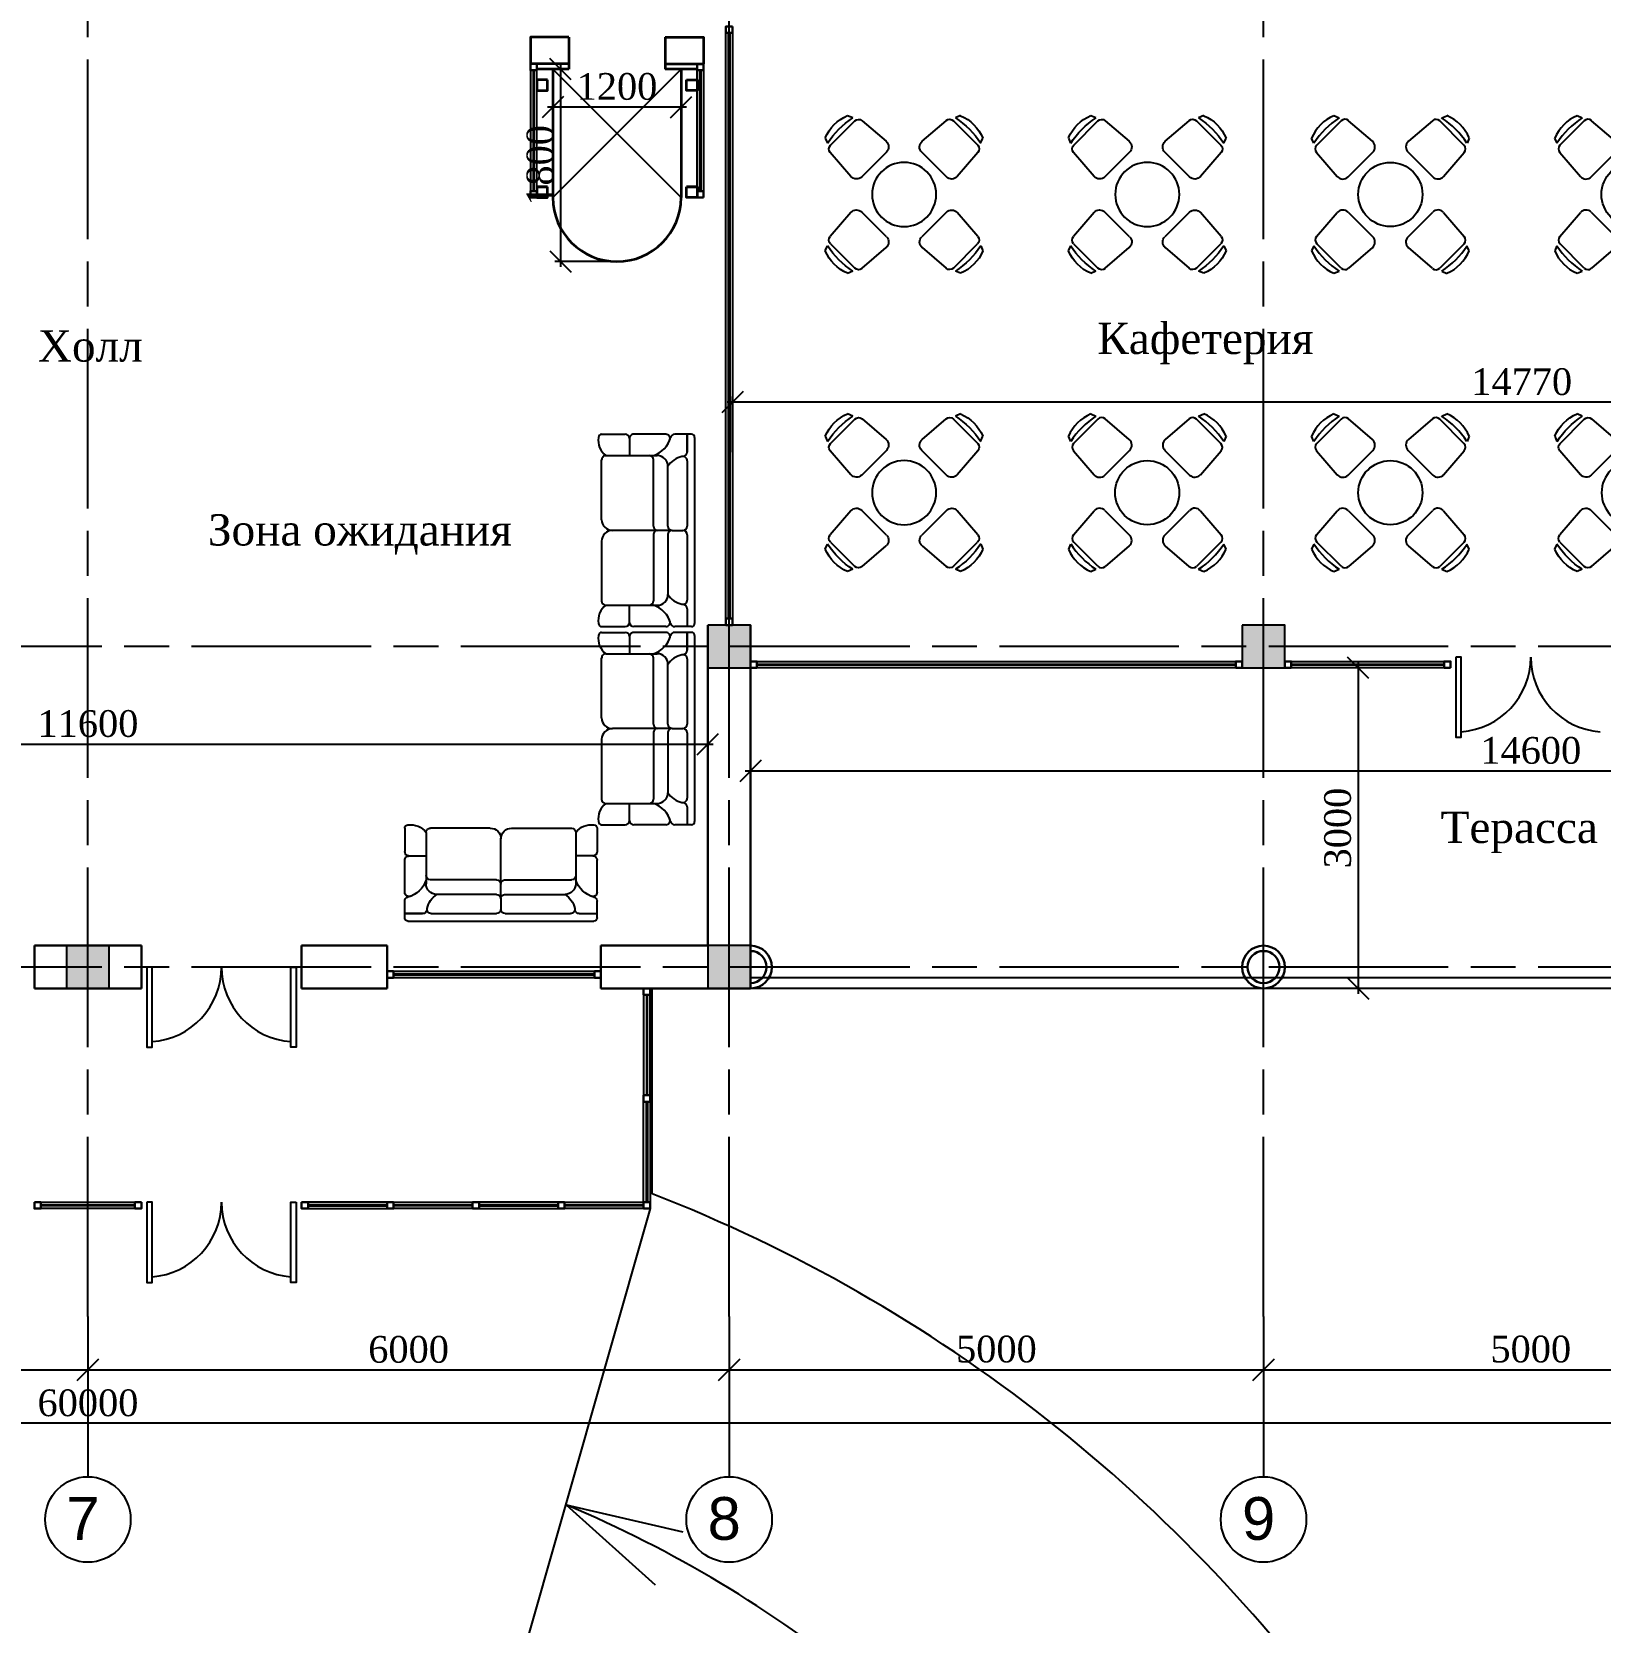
# Model space of a CAD drawing. Header units: inches. Extents: x 2870606 to 3671143, y -733551 to -473558.
# Drawn here: x 3182682 to 3197357, y -527553 to -512673 of the extents above; entities that cross this region are included whole.
import ezdxf

# ---------------------------------------------------------------- set-up
doc = ezdxf.new("R2010")
doc.units = ezdxf.units.IN
doc.header["$MEASUREMENT"] = 0
doc.linetypes.add('ACAD_ISO08W100', pattern=[36, 24, -3, 6, -3])
doc.layers.add('A_Windows', color=160, linetype='Continuous')
doc.layers.add('ШРИФТ', color=7, linetype='Continuous')
doc.styles.add('GENERATED_STYLE_1', font='times.ttf')
doc.styles.add('J~stule', font='dutch.ttf')
doc.styles.add('стиль3', font='arial.ttf', dxfattribs={"height": 250})
doc.linetypes.add('FENCELINE1', pattern='A,0.25,-0.1,[133,ltypeshp.shx,S=0.1,R=0,X=-0.1,Y=0],-0.1,1', length=1.45)
doc.dimstyles.new('J~style', dxfattribs={"dimscale": 100, "dimtxt": 2.5, "dimasz": 2, "dimexe": 0.55, "dimexo": 0.725, "dimtad": 1, "dimdec": 0, "dimdsep": 46, "dimtxsty": 'J~stule', "dimblk": 'OBLIQUE', "dimcen": 2, "dimdle": 0.5, "dimadec": 0, "dimazin": 0, "dimtfac": 1, "dimtdec": 0, "dimtmove": 0, "dimatfit": 3, "dimfxl": 1, "dimarcsym": 0})

# ---------------------------------------------------------------- blocks, each defined once
blk = doc.blocks.new('Divan_TOP_14')
for p, q in [((15, 450), (93.1, 450)), ((35, 366.4), (35, 450)), ((135, 450), (285, 450)), ((435, 450), (325, 450)), ((0, -435), (0, 435)), ((305, 430), (305, 350)), ((35, 20), (35, 325.7)), ((125, 20), (125, 300)), ((415, 350), (175, 350)), ((193.1, 20), (193.1, 330)), ((435, 50), (435, 330)), ((105, 0), (55, 0)), ((105, 0), (385, 0)), ((125, 0), (125, 0)), ((125, 0), (125, 0)), ((125, 0), (125, 0)), ((125, 0), (125, 0)), ((143.1, 0), (385, 0)), ((193.1, 0), (193.1, 0)), ((193.1, 0), (193.1, 0)), ((193.1, 0), (193.1, 0)), ((193.1, 0), (193.1, 0)), ((35, -325.7), (35, -20)), ((125, -20), (125, -300)), ((193.1, -20), (193.1, -330)), ((435, -50), (435, -330)), ((35, -450), (35, -366.4)), ((35, -366.4), (35, -450)), ((415, -350), (175, -350)), ((305, -430), (305, -350)), ((15, -450), (93.1, -450)), ((135, -450), (285, -450)), ((435, -450), (325, -450))]:
    blk.add_line(p, q)
for centre, radius, start, end in [((15, 435), 15, 90, 180), ((93.1, 430), 20, 14.54834, 90), ((135, 430), 20, 90, 200.52283), ((285, 430), 20, 0, 90), ((325, 430), 20, 90, 180), ((435, 435), 15, 0, 90), ((229.7, 465.4), 121.1, 194.54834, 252.41773), ((361.9, 421.6), 89.1, 306.58029, 8.65944), ((55, 366.4), 20, 180, 261.28304), ((55, 325.7), 20, 77.22603, 180), ((35.7, 240.7), 107.2, 33.58471, 77.22603), ((175, 300), 50, 90, 180), ((213.1, 330), 20, 90, 180), ((415, 330), 20, 0, 90), ((55, 20), 20, 180, 270), ((55, -20), 20, 90, 180), ((105, 20), 20, 270, 0), ((105, -20), 20, 0, 90), ((173.1, 20), 20, 270, 0), ((173.1, -20), 20, 0, 90), ((385, 50), 50, 270, 0), ((385, 50), 50, 270, 0), ((385, -50), 50, 0, 90), ((385, -50), 50, 0, 90), ((55, -325.7), 20, 180, 282.77397), ((55, -366.4), 20, 98.71696, 180), ((35.7, -240.7), 107.2, 282.77397, 326.41529), ((229.7, -465.4), 121.1, 107.58227, 165.45166), ((175, -300), 50, 180, 270), ((213.1, -330), 20, 180, 270), ((415, -330), 20, 270, 0), ((361.9, -421.6), 89.1, 351.34056, 53.41971), ((15, -435), 15, 180, 270), ((15, -435), 15, 180, 270), ((93.1, -430), 20, 270, 345.45166), ((135, -430), 20, 159.47717, 270), ((285, -430), 20, 270, 0), ((325, -430), 20, 180, 270), ((435, -435), 15, 270, 360)]:
    blk.add_arc(centre, radius, start, end)
blk = doc.blocks.new('ydhyc')
for p, q in [((698335, 39783, 59), (698316, 39733, 59)), ((698650, 39733, 59), (698631, 39783, 59)), ((698250, 39358, 59), (698273, 39654, 59)), ((698322, 39701, 59), (698644, 39701, 59)), ((698693, 39654, 59), (698716, 39358, 59)), ((698646, 39284, 59), (698320, 39284, 59)), ((697588, 39035, 59), (697637, 39055, 59)), ((697670, 39048, 59), (697670, 38727, 59)), ((698012, 39120, 59), (697717, 39098, 59)), ((698086, 38725, 59), (698086, 39050, 59)), ((698880, 38725, 59), (698880, 39050, 59)), ((698954, 39120, 59), (699249, 39098, 59)), ((699296, 39048, 59), (699296, 38727, 59)), ((699378, 39035, 59), (699329, 39055, 59)), ((697637, 38720, 59), (697588, 38740, 59)), ((699329, 38720, 59), (699378, 38740, 59)), ((697717, 38677, 59), (698012, 38655, 59)), ((699249, 38677, 59), (698954, 38655, 59)), ((698250, 38417, 59), (698273, 38121, 59)), ((698646, 38491, 59), (698320, 38491, 59)), ((698693, 38121, 59), (698716, 38417, 59)), ((698335, 37992, 59), (698316, 38042, 59)), ((698322, 38074, 59), (698644, 38074, 59)), ((698650, 38042, 59), (698631, 37992, 59))]:
    blk.add_line(p, q)
blk.add_circle((698483, 38887, 59), 300)
for centre, radius, start, end in [((698483, 38939, 59), 812, 78.1042, 101.8958), ((698483, 39417, 59), 394, 67.9827, 112.0173), ((698322, 39651, 59), 50, 90, 176.3861), ((698644, 39651, 59), 50, 3.6139, 90), ((698320, 39354, 59), 70, 176.3861, 270), ((698646, 39354, 59), 70, 270, 3.6139), ((697953, 38887, 59), 394, 157.9827, 202.0173), ((698432, 38887, 59), 812, 168.1042, 191.8958), ((697720, 39048, 59), 50, 93.6139, 180), ((698016, 39050, 59), 70, 0, 93.6139), ((698950, 39050, 59), 70, 86.3861, 180), ((699246, 39048, 59), 50, 0, 86.3861), ((698534, 38887, 59), 812, 348.1042, 11.8958), ((699013, 38887, 59), 394, 337.9827, 22.0173), ((697720, 38727, 59), 50, 180, 266.3861), ((698016, 38725, 59), 70, 266.3861, 0), ((698950, 38725, 59), 70, 180, 273.6139), ((699246, 38727, 59), 50, 273.6139, 0), ((698320, 38421, 59), 70, 90, 183.6139), ((698646, 38421, 59), 70, 356.3861, 90), ((698322, 38124, 59), 50, 183.6139, 270), ((698644, 38124, 59), 50, 270, 356.3861), ((698483, 38836, 59), 812, 258.1042, 281.8958), ((698483, 38358, 59), 394, 247.9827, 292.0173)]:
    blk.add_arc(centre, radius, start, end)
blk = doc.blocks.new('_Oblique')
at = {"color": 0, "linetype": 'ByBlock', "lineweight": -2}
blk.add_line((-0.5, -0.5), (0.5, 0.5), dxfattribs=at)
blk = doc.blocks.new('*D327')
at = {"color": 0, "lineweight": -2, "transparency": 16777216}
for p, q in [((3189407, -519054), (3189407, -519644)), ((3204007, -519117), (3204007, -519644)), ((3189357, -519589), (3204057, -519589))]:
    blk.add_line(p, q, dxfattribs=at)
at = {"layer": 'Defpoints', "color": 0, "lineweight": 35, "transparency": 16777216}
for p in [(3189407, -518982), (3204007, -519045), (3204007, -519589)]:
    blk.add_point(p, dxfattribs=at)
at = {"color": 0, "lineweight": -2, "transparency": 16777216, "xscale": 200, "yscale": 200, "zscale": 200, "rotation": 180}
blk.add_blockref('_Oblique', (3189407, -519589), dxfattribs=at)
at = {"color": 0, "lineweight": -2, "transparency": 16777216, "xscale": 200, "yscale": 200, "zscale": 200}
blk.add_blockref('_Oblique', (3204007, -519589), dxfattribs=at)
at = {"color": 0, "transparency": 16777216, "insert": (3196707, -519398), "char_height": 250, "attachment_point": 5, "style": 'J~stule'}
blk.add_mtext('14600', dxfattribs=at)
blk = doc.blocks.new('*D328')
at = {"color": 0, "lineweight": -2, "transparency": 16777216}
for p, q in [((3195650, -518623), (3195036, -518623)), ((3195091, -518573), (3195091, -521673)), ((3195650, -521623), (3195036, -521623))]:
    blk.add_line(p, q, dxfattribs=at)
at = {"layer": 'Defpoints', "color": 0, "lineweight": 35, "transparency": 16777216}
for p in [(3195722, -518623), (3195091, -521623), (3195722, -521623)]:
    blk.add_point(p, dxfattribs=at)
at = {"color": 0, "lineweight": -2, "transparency": 16777216, "xscale": 200, "yscale": 200, "zscale": 200}
for p, rotation in [((3195091, -518623), 90), ((3195091, -521623), 270)]:
    blk.add_blockref('_Oblique', p, dxfattribs=dict(at, rotation=rotation))
at = {"color": 0, "transparency": 16777216, "insert": (3194901, -520123), "char_height": 250, "attachment_point": 5, "rotation": 90, "style": 'J~stule'}
blk.add_mtext('3000', dxfattribs=at)
blk = doc.blocks.new('*D337')
at = {"color": 0, "lineweight": -2, "transparency": 16777216}
for p, q in [((3177407, -520520), (3177407, -519283)), ((3189007, -520520), (3189007, -519283)), ((3177357, -519338), (3189057, -519338))]:
    blk.add_line(p, q, dxfattribs=at)
at = {"layer": 'Defpoints', "color": 0, "lineweight": 35, "transparency": 16777216}
for p in [(3189007, -519338), (3177407, -520593), (3189007, -520593)]:
    blk.add_point(p, dxfattribs=at)
at = {"color": 0, "lineweight": -2, "transparency": 16777216, "xscale": 200, "yscale": 200, "zscale": 200, "rotation": 180}
blk.add_blockref('_Oblique', (3177407, -519338), dxfattribs=at)
at = {"color": 0, "lineweight": -2, "transparency": 16777216, "xscale": 200, "yscale": 200, "zscale": 200}
blk.add_blockref('_Oblique', (3189007, -519338), dxfattribs=at)
at = {"color": 0, "transparency": 16777216, "insert": (3183207, -519147), "char_height": 250, "attachment_point": 5, "style": 'J~stule'}
blk.add_mtext('11600', dxfattribs=at)
blk = doc.blocks.new('*D339')
at = {"color": 0, "lineweight": -2, "transparency": 16777216}
for p, q in [((3204057, -516139), (3189187, -516139)), ((3189237, -516606), (3189237, -516084)), ((3204007, -516292), (3204007, -516084))]:
    blk.add_line(p, q, dxfattribs=at)
at = {"layer": 'Defpoints', "color": 0, "lineweight": 35, "transparency": 16777216}
for p in [(3189237, -516139), (3204007, -516365), (3189237, -516679)]:
    blk.add_point(p, dxfattribs=at)
at = {"color": 0, "lineweight": -2, "transparency": 16777216, "xscale": 200, "yscale": 200, "zscale": 200, "rotation": 180}
blk.add_blockref('_Oblique', (3189237, -516139), dxfattribs=at)
at = {"color": 0, "lineweight": -2, "transparency": 16777216, "xscale": 200, "yscale": 200, "zscale": 200}
blk.add_blockref('_Oblique', (3204007, -516139), dxfattribs=at)
at = {"color": 0, "transparency": 16777216, "insert": (3196622, -515948), "char_height": 250, "attachment_point": 5, "style": 'J~stule'}
blk.add_mtext('14770', dxfattribs=at)
blk = doc.blocks.new('*U54')
at = {"color": 7, "lineweight": 30}
for points in [[(0, 60), (60, 60), (60, 0), (0, 0)], [(1250, 60), (1190, 60), (1190, 0), (1250, 0)]]:
    blk.add_lwpolyline(points, close=True, dxfattribs=at)
at = {"color": 4, "lineweight": 25}
for points in [[(60, 60), (1190, 60), (1190, 0), (60, 0)], [(60, 35), (1190, 35), (1190, 25), (60, 25)]]:
    blk.add_lwpolyline(points, close=True, dxfattribs=at)
blk = doc.blocks.new('*U53')
at = {"color": 7, "lineweight": 30}
for points in [[(0, 60), (60, 60), (60, 0), (0, 0)], [(1250, 60), (1190, 60), (1190, 0), (1250, 0)]]:
    blk.add_lwpolyline(points, close=True, dxfattribs=at)
at = {"color": 4, "lineweight": 25}
for points in [[(60, 60), (1190, 60), (1190, 0), (60, 0)], [(60, 35), (1190, 35), (1190, 25), (60, 25)]]:
    blk.add_lwpolyline(points, close=True, dxfattribs=at)
blk = doc.blocks.new('*D356')
at = {"color": 0, "lineweight": -2, "transparency": 16777216}
for p, q in [((3188807, -513377), (3187507, -513377)), ((3187557, -513422), (3187557, -513432)), ((3188757, -513422), (3188757, -513432))]:
    blk.add_line(p, q, dxfattribs=at)
at = {"layer": 'Defpoints', "color": 0, "lineweight": 35, "transparency": 16777216}
for p in [(3187557, -513349), (3187557, -513377), (3188757, -513349)]:
    blk.add_point(p, dxfattribs=at)
at = {"color": 0, "lineweight": -2, "transparency": 16777216, "xscale": 200, "yscale": 200, "zscale": 200, "rotation": 180}
blk.add_blockref('_Oblique', (3187557, -513377), dxfattribs=at)
at = {"color": 0, "lineweight": -2, "transparency": 16777216, "xscale": 200, "yscale": 200, "zscale": 200}
blk.add_blockref('_Oblique', (3188757, -513377), dxfattribs=at)
at = {"color": 0, "transparency": 16777216, "insert": (3188157, -513186), "char_height": 250, "attachment_point": 5, "style": 'J~stule'}
blk.add_mtext('1200', dxfattribs=at)
blk = doc.blocks.new('*D357')
at = {"color": 0, "lineweight": -2, "transparency": 16777216}
for p, q in [((3187479, -513023), (3187684, -513023)), ((3187629, -512973), (3187629, -514873)), ((3188084, -514823), (3187574, -514823))]:
    blk.add_line(p, q, dxfattribs=at)
at = {"layer": 'Defpoints', "color": 0, "lineweight": 35, "transparency": 16777216}
for p in [(3187407, -513023), (3187629, -514823), (3188157, -514823)]:
    blk.add_point(p, dxfattribs=at)
at = {"color": 0, "lineweight": -2, "transparency": 16777216, "xscale": 200, "yscale": 200, "zscale": 200}
for p, rotation in [((3187629, -513023), 90), ((3187629, -514823), 270)]:
    blk.add_blockref('_Oblique', p, dxfattribs=dict(at, rotation=rotation))
at = {"color": 0, "transparency": 16777216, "insert": (3187438, -513923), "char_height": 250, "attachment_point": 5, "rotation": 90, "style": 'J~stule'}
blk.add_mtext('1800', dxfattribs=at)
blk = doc.blocks.new('*U55')
at = {"color": 7, "lineweight": 30}
for points in [[(0, 60), (60, 60), (60, 0), (0, 0)], [(5600, 60), (5540, 60), (5540, 0), (5600, 0)]]:
    blk.add_lwpolyline(points, close=True, dxfattribs=at)
at = {"color": 4, "lineweight": 25}
for points in [[(60, 60), (5540, 60), (5540, 0), (60, 0)], [(60, 35), (5540, 35), (5540, 25), (60, 25)]]:
    blk.add_lwpolyline(points, close=True, dxfattribs=at)
blk = doc.blocks.new('*U70')
at = {"color": 7, "lineweight": 30}
for points in [[(0, 60), (60, 60), (60, 0), (0, 0)], [(2000, 60), (1940, 60), (1940, 0), (2000, 0)]]:
    blk.add_lwpolyline(points, close=True, dxfattribs=at)
at = {"color": 4, "lineweight": 25}
for points in [[(60, 60), (1940, 60), (1940, 0), (60, 0)], [(60, 35), (1940, 35), (1940, 25), (60, 25)]]:
    blk.add_lwpolyline(points, close=True, dxfattribs=at)
blk = doc.blocks.new('*U73')
at = {"color": 7, "lineweight": 30}
for points in [[(0, 60), (60, 60), (60, 0), (0, 0)], [(1550, 60), (1490, 60), (1490, 0), (1550, 0)]]:
    blk.add_lwpolyline(points, close=True, dxfattribs=at)
at = {"color": 4, "lineweight": 25}
for points in [[(60, 60), (1490, 60), (1490, 0), (60, 0)], [(60, 35), (1490, 35), (1490, 25), (60, 25)]]:
    blk.add_lwpolyline(points, close=True, dxfattribs=at)
blk = doc.blocks.new('*U74')
at = {"color": 7, "lineweight": 30}
for points in [[(0, 60), (60, 60), (60, 0), (0, 0)], [(4600, 60), (4540, 60), (4540, 0), (4600, 0)]]:
    blk.add_lwpolyline(points, close=True, dxfattribs=at)
at = {"color": 4, "lineweight": 25}
for points in [[(60, 60), (4540, 60), (4540, 0), (60, 0)], [(60, 35), (4540, 35), (4540, 25), (60, 25)]]:
    blk.add_lwpolyline(points, close=True, dxfattribs=at)
blk = doc.blocks.new('*U103')
at = {"color": 7, "lineweight": 30}
for points in [[(0, 60), (60, 60), (60, 0), (0, 0)], [(1000, 60), (940, 60), (940, 0), (1000, 0)]]:
    blk.add_lwpolyline(points, close=True, dxfattribs=at)
at = {"color": 4, "lineweight": 25}
for points in [[(60, 60), (940, 60), (940, 0), (60, 0)], [(60, 35), (940, 35), (940, 25), (60, 25)]]:
    blk.add_lwpolyline(points, close=True, dxfattribs=at)
blk = doc.blocks.new('*U104')
at = {"color": 7, "lineweight": 30}
for points in [[(0, 60), (60, 60), (60, 0), (0, 0)], [(860, 60), (800, 60), (800, 0), (860, 0)]]:
    blk.add_lwpolyline(points, close=True, dxfattribs=at)
at = {"color": 4, "lineweight": 25}
for points in [[(60, 60), (800, 60), (800, 0), (60, 0)], [(60, 35), (800, 35), (800, 25), (60, 25)]]:
    blk.add_lwpolyline(points, close=True, dxfattribs=at)
blk = doc.blocks.new('*U105')
at = {"color": 7, "lineweight": 30}
for points in [[(0, 60), (60, 60), (60, 0), (0, 0)], [(1060, 60), (1000, 60), (1000, 0), (1060, 0)]]:
    blk.add_lwpolyline(points, close=True, dxfattribs=at)
at = {"color": 4, "lineweight": 25}
for points in [[(60, 60), (1000, 60), (1000, 0), (60, 0)], [(60, 35), (1000, 35), (1000, 25), (60, 25)]]:
    blk.add_lwpolyline(points, close=True, dxfattribs=at)
blk = doc.blocks.new('*D296')
at = {"color": 0, "lineweight": -2, "transparency": 16777216}
for p, q in [((3177207, -524765), (3177207, -525247)), ((3183207, -524765), (3183207, -525247)), ((3177157, -525192), (3183257, -525192))]:
    blk.add_line(p, q, dxfattribs=at)
at = {"layer": 'Defpoints', "color": 0, "lineweight": 35, "transparency": 16777216}
for p in [(3177207, -524692), (3183207, -524692), (3183207, -525192)]:
    blk.add_point(p, dxfattribs=at)
at = {"color": 0, "lineweight": -2, "transparency": 16777216, "xscale": 200, "yscale": 200, "zscale": 200, "rotation": 180}
blk.add_blockref('_Oblique', (3177207, -525192), dxfattribs=at)
at = {"color": 0, "lineweight": -2, "transparency": 16777216, "xscale": 200, "yscale": 200, "zscale": 200}
blk.add_blockref('_Oblique', (3183207, -525192), dxfattribs=at)
at = {"color": 0, "transparency": 16777216, "insert": (3180207, -525002), "char_height": 250, "attachment_point": 5, "style": 'J~stule'}
blk.add_mtext('6000', dxfattribs=at)
blk = doc.blocks.new('*D297')
at = {"color": 0, "lineweight": -2, "transparency": 16777216}
for p, q in [((3183207, -524765), (3183207, -525247)), ((3189207, -524765), (3189207, -525247)), ((3183157, -525192), (3189257, -525192))]:
    blk.add_line(p, q, dxfattribs=at)
at = {"layer": 'Defpoints', "color": 0, "lineweight": 35, "transparency": 16777216}
for p in [(3183207, -524692), (3189207, -524692), (3189207, -525192)]:
    blk.add_point(p, dxfattribs=at)
at = {"color": 0, "lineweight": -2, "transparency": 16777216, "xscale": 200, "yscale": 200, "zscale": 200, "rotation": 180}
blk.add_blockref('_Oblique', (3183207, -525192), dxfattribs=at)
at = {"color": 0, "lineweight": -2, "transparency": 16777216, "xscale": 200, "yscale": 200, "zscale": 200}
blk.add_blockref('_Oblique', (3189207, -525192), dxfattribs=at)
at = {"color": 0, "transparency": 16777216, "insert": (3186207, -525002), "char_height": 250, "attachment_point": 5, "style": 'J~stule'}
blk.add_mtext('6000', dxfattribs=at)
blk = doc.blocks.new('*D298')
at = {"color": 0, "lineweight": -2, "transparency": 16777216}
for p, q in [((3189207, -524765), (3189207, -525247)), ((3194207, -524765), (3194207, -525247)), ((3189157, -525192), (3194257, -525192))]:
    blk.add_line(p, q, dxfattribs=at)
at = {"layer": 'Defpoints', "color": 0, "lineweight": 35, "transparency": 16777216}
for p in [(3189207, -524692), (3194207, -524692), (3194207, -525192)]:
    blk.add_point(p, dxfattribs=at)
at = {"color": 0, "lineweight": -2, "transparency": 16777216, "xscale": 200, "yscale": 200, "zscale": 200, "rotation": 180}
blk.add_blockref('_Oblique', (3189207, -525192), dxfattribs=at)
at = {"color": 0, "lineweight": -2, "transparency": 16777216, "xscale": 200, "yscale": 200, "zscale": 200}
blk.add_blockref('_Oblique', (3194207, -525192), dxfattribs=at)
at = {"color": 0, "transparency": 16777216, "insert": (3191707, -524999), "char_height": 250, "attachment_point": 5, "style": 'J~stule'}
blk.add_mtext('5000', dxfattribs=at)
blk = doc.blocks.new('*D299')
at = {"color": 0, "lineweight": -2, "transparency": 16777216}
for p, q in [((3194207, -524765), (3194207, -525247)), ((3199207, -524765), (3199207, -525247)), ((3194157, -525192), (3199257, -525192))]:
    blk.add_line(p, q, dxfattribs=at)
at = {"layer": 'Defpoints', "color": 0, "lineweight": 35, "transparency": 16777216}
for p in [(3194207, -524692), (3199207, -524692), (3199207, -525192)]:
    blk.add_point(p, dxfattribs=at)
at = {"color": 0, "lineweight": -2, "transparency": 16777216, "xscale": 200, "yscale": 200, "zscale": 200, "rotation": 180}
blk.add_blockref('_Oblique', (3194207, -525192), dxfattribs=at)
at = {"color": 0, "lineweight": -2, "transparency": 16777216, "xscale": 200, "yscale": 200, "zscale": 200}
blk.add_blockref('_Oblique', (3199207, -525192), dxfattribs=at)
at = {"color": 0, "transparency": 16777216, "insert": (3196707, -524999), "char_height": 250, "attachment_point": 5, "style": 'J~stule'}
blk.add_mtext('5000', dxfattribs=at)
blk = doc.blocks.new('*D303')
at = {"color": 0, "lineweight": -2, "transparency": 16777216}
for p, q in [((3153207, -524765), (3153207, -525747)), ((3213207, -524765), (3213207, -525747)), ((3213257, -525692), (3153157, -525692))]:
    blk.add_line(p, q, dxfattribs=at)
at = {"layer": 'Defpoints', "color": 0, "lineweight": 35, "transparency": 16777216}
for p in [(3153207, -524692), (3213207, -524692), (3153207, -525692)]:
    blk.add_point(p, dxfattribs=at)
at = {"color": 0, "lineweight": -2, "transparency": 16777216, "xscale": 200, "yscale": 200, "zscale": 200, "rotation": 180}
blk.add_blockref('_Oblique', (3153207, -525692), dxfattribs=at)
at = {"color": 0, "lineweight": -2, "transparency": 16777216, "xscale": 200, "yscale": 200, "zscale": 200}
blk.add_blockref('_Oblique', (3213207, -525692), dxfattribs=at)
at = {"color": 0, "transparency": 16777216, "insert": (3183207, -525502), "char_height": 250, "attachment_point": 5, "style": 'J~stule'}
blk.add_mtext('60000', dxfattribs=at)

msp = doc.modelspace()

# ---------------------------------------------------------------- hatches: boundary and pattern name
h = msp.add_hatch(color=256)
h.dxf.hatch_style = 1
h.paths.add_polyline_path([(3189406.57, -518623.13), (3189406.57, -518223.13), (3189006.57, -518223.13), (3189006.57, -518623.13)])
h = msp.add_hatch(color=256)
h.dxf.hatch_style = 1
h.paths.add_polyline_path([(3194406.57, -518623.13), (3194406.57, -518223.13), (3194006.57, -518223.13), (3194006.57, -518623.13)])
h = msp.add_hatch(color=256)
h.dxf.hatch_style = 1
h.paths.add_polyline_path([(3183406.57, -521623.13), (3183406.57, -521223.13), (3183006.57, -521223.13), (3183006.57, -521623.13)])
h = msp.add_hatch(color=256)
h.dxf.hatch_style = 1
h.paths.add_polyline_path([(3189406.57, -521623.13), (3189406.57, -521223.13), (3189006.57, -521223.13), (3189006.57, -521623.13)])

# ---------------------------------------------------------------- linework, layer by layer
at = {"color": 252, "linetype": 'ACAD_ISO08W100', "ltscale": 70}
for p, q in [((3183206.57, -524692.02), (3183206.57, -496403.85)), ((3189206.57, -524692.02), (3189206.57, -496403.85)), ((3194206.57, -524692.02), (3194206.57, -496403.85)), ((3216095.49, -518423.13), (3150201.8, -518423.13)), ((3216095.49, -521423.13), (3150201.8, -521423.13))]:
    msp.add_line(p, q, dxfattribs=at)
at = {"lineweight": 35}
for p, q in [((3187706.57, -512723.13), (3187706.57, -513023.13)), ((3188606.57, -512723.13), (3188606.57, -513023.13)), ((3187706.57, -512973.13), (3187346.57, -512973.13)), ((3188606.57, -512973.13), (3188966.57, -512973.13)), ((3187406.57, -514123.13), (3187506.57, -514123.13)), ((3187406.57, -514223.13), (3187506.57, -514223.13)), ((3187506.57, -514223.13), (3187506.57, -514123.13)), ((3188906.57, -514123.13), (3188806.57, -514123.13)), ((3188906.57, -514223.13), (3188806.57, -514223.13))]:
    msp.add_line(p, q, dxfattribs=at)
at = {"color": 4, "lineweight": 35}
for p, q in [((3187706.57, -513023.13), (3187406.57, -513023.13)), ((3187556.57, -513023.13), (3187556.57, -514223.13)), ((3188906.57, -513023.13), (3188606.57, -513023.13)), ((3188756.57, -513023.13), (3188756.57, -514223.13))]:
    msp.add_line(p, q, dxfattribs=at)
for p, q in [((3188756.57, -514223.13), (3187556.57, -513023.13)), ((3188756.57, -513023.13), (3187556.57, -514223.13)), ((3188486.57, -523544.3), (3188486.57, -521623.13)), ((3204006.57, -521623.13), (3189406.57, -521623.13)), ((3188466.57, -523683.13), (3186843.82, -529365.82)), ((3187682.21, -526455.29), (3188772.47, -526706.81, 13.31)), ((3187682.21, -526455.29), (3188515.12, -527202.4, 13.31))]:
    msp.add_line(p, q)
at = {"lineweight": 30}
for p, q in [((3189006.57, -518223.13), (3189006.57, -521223.13)), ((3189406.57, -518223.13), (3189406.57, -521623.13)), ((3182706.57, -521223.13), (3183706.57, -521223.13)), ((3182706.57, -521623.13), (3182706.57, -521223.13)), ((3183706.57, -521623.13), (3183706.57, -521223.13)), ((3185206.57, -521223.13), (3186006.57, -521223.13)), ((3185206.57, -521623.13), (3185206.57, -521223.13)), ((3186006.57, -521623.13), (3186006.57, -521223.13)), ((3189006.57, -521223.13), (3188006.57, -521223.13)), ((3188006.57, -521623.13), (3188006.57, -521223.13)), ((3182706.57, -521623.13), (3183706.57, -521623.13)), ((3185206.57, -521623.13), (3186006.57, -521623.13)), ((3189406.57, -521623.13), (3188006.57, -521623.13))]:
    msp.add_line(p, q, dxfattribs=at)
at = {"linetype": 'FENCELINE1', "ltscale": 200}
msp.add_line((3204006.57, -521523.13), (3189406.57, -521523.13), dxfattribs=at)
at = {"linetype": 'Continuous'}
for p, q in [((3183206.57, -524692.02), (3183206.57, -526192.02)), ((3189206.57, -524692.02), (3189206.57, -526192.02)), ((3194206.57, -524692.02), (3194206.57, -526192.02))]:
    msp.add_line(p, q, dxfattribs=at)
at = {"lineweight": 35}
for points in [[(3187706.57, -512723.13), (3187346.57, -512723.13), (3187346.57, -512973.13)], [(3188606.57, -512723.13), (3188966.57, -512723.13), (3188966.57, -512973.13)]]:
    msp.add_lwpolyline(points, dxfattribs=at)
for points in [[(3187506.57, -513123.13), (3187406.57, -513123.13), (3187406.57, -513223.13), (3187506.57, -513223.13)], [(3188806.57, -513123.13), (3188906.57, -513123.13), (3188906.57, -513223.13), (3188806.57, -513223.13)], [(3187506.57, -514123.13), (3187406.57, -514123.13), (3187406.57, -514223.13), (3187506.57, -514223.13)], [(3188806.57, -514123.13), (3188906.57, -514123.13), (3188906.57, -514223.13), (3188806.57, -514223.13)]]:
    msp.add_lwpolyline(points, close=True, dxfattribs=at)
for points in [[(3189006.57, -518223.13), (3189006.57, -518623.13), (3189406.57, -518623.13), (3189406.57, -518223.13)], [(3194006.57, -518223.13), (3194006.57, -518623.13), (3194406.57, -518623.13), (3194406.57, -518223.13)], [(3196006.57, -518523.13), (3196006.57, -519273.13), (3196056.57, -519273.13), (3196056.57, -518523.13)], [(3183006.57, -521223.13), (3183006.57, -521623.13), (3183406.57, -521623.13), (3183406.57, -521223.13)], [(3189006.57, -521223.13), (3189006.57, -521623.13), (3189406.57, -521623.13), (3189406.57, -521223.13)], [(3183756.57, -521423.13), (3183756.57, -522173.13), (3183806.57, -522173.13), (3183806.57, -521423.13)], [(3185156.57, -521423.13), (3185156.57, -522173.13), (3185106.57, -522173.13), (3185106.57, -521423.13)], [(3183756.57, -523623.13), (3183756.57, -524373.13), (3183806.57, -524373.13), (3183806.57, -523623.13)], [(3185156.57, -523623.13), (3185156.57, -524373.13), (3185106.57, -524373.13), (3185106.57, -523623.13)]]:
    msp.add_lwpolyline(points, close=True)
at = {"lineweight": 30}
for radius in [200, 150]:
    msp.add_circle((3194206.57, -521423.13), radius, dxfattribs=at)
at = {"linetype": 'Continuous'}
for centre in [(3183206.57, -526592.02), (3189206.57, -526592.02), (3194206.57, -526592.02)]:
    msp.add_circle(centre, 400, dxfattribs=at)
at = {"color": 4, "lineweight": 35}
msp.add_arc((3188156.57, -514223.13), 600, 180.000039, 0, dxfattribs=at)
for centre, radius, start, end in [((3196006.57, -518523.13), 700, 274.096044, 0), ((3197406.57, -518523.13), 700, 180, 265.903956), ((3183756.57, -521423.13), 700, 274.096044, 0), ((3185156.57, -521423.13), 700, 180, 265.903956), ((3183206.57, -537065.59), 14515.64, 35, 68.669592), ((3183756.57, -523623.13), 700, 274.096044, 0), ((3185156.57, -523623.13), 700, 180, 265.903956), ((3183206.57, -537065.59), 11515.64, 35, 67.128979)]:
    msp.add_arc(centre, radius, start, end)
at = {"lineweight": 30}
for radius in [200, 150]:
    msp.add_arc((3189406.57, -521423.13), radius, 270, 90, dxfattribs=at)

# ---------------------------------------------------------------- block references
at = {"xscale": -1}
for p, rotation in [((2724438.76, 7204.42, -58.88), 134.9999999999999), ((2726713.99, 7204.42, -58.88), 134.9999999999999), ((2724438.76, 4414.17, -58.88), 134.9999999999999), ((2731264.44, 4414.17, -58.88), 135.0000000000002)]:
    msp.add_blockref('ydhyc', p, dxfattribs=dict(at, rotation=rotation))
for p, rotation in [((3661798.23, 7204.42, -58.88), 225.0000000000001), ((3664073.45, 7204.42, -58.88), 225.0000000000001), ((3659523, 4414.17, -58.88), 224.9999999999999), ((3661798.23, 4414.17, -58.88), 225.0000000000001)]:
    msp.add_blockref('ydhyc', p, dxfattribs=dict(rotation=rotation))
at = {"yscale": 2, "zscale": 2}
for p, xscale, rotation in [((3188883.43, -517338.11), 2, 180), ((3188883.43, -519192.13), 2, 180), ((3187070.84, -520993.6), -2, 270)]:
    msp.add_blockref('Divan_TOP_14', p, dxfattribs=dict(at, xscale=xscale, rotation=rotation))
at = {"layer": 'A_Windows', "color": 5, "lineweight": 30}
for name, p, rotation in [('*U55', (3189176.57, -512623.13), 270.0000153929365), ('*U53', (3188906.57, -512973.13), 270.0000153929365), ('*U74', (3194006.57, -518563.13), 180.0000153929365), ('*U73', (3195956.57, -518563.13), 180.0000153929365), ('*U70', (3188006.57, -521463.13), 180.0000153929365), ('*U105', (3188466.57, -523683.13), 90.00000000000006), ('*U103', (3182706.57, -523683.13), 1.539293650729129e-05), ('*U104', (3186006.57, -523683.13), 1.539293651079964e-05), ('*U104', (3187606.57, -523683.13), 1.539293651079964e-05)]:
    msp.add_blockref(name, p, dxfattribs=dict(at, rotation=rotation))
at = {"layer": 'A_Windows', "color": 5, "lineweight": 30, "xscale": -1}
for name, p, rotation in [('*U54', (3187406.57, -512973.13), 89.99998460706348), ('*U105', (3188466.57, -521623.13), 89.99999999999993), ('*U104', (3186066.57, -523683.13), 359.9999846070635), ('*U104', (3187666.57, -523683.13), 359.9999846070635)]:
    msp.add_blockref(name, p, dxfattribs=dict(at, rotation=rotation))

# ---------------------------------------------------------------- texts
at = {"linetype": 'Continuous', "char_height": 400, "attachment_point": 2, "style": 'стиль3'}
for s, insert in [('7', (3183160.29, -526382.35)), ('8', (3189160.29, -526382.35)), ('9', (3194160.29, -526382.35))]:
    msp.add_mtext(s, dxfattribs=dict(at, insert=insert))
at = {"layer": 'ШРИФТ', "style": 'GENERATED_STYLE_1'}
for s, p in [('Кафетерия', (3192651.17, -515687.89)), ('Холл', (3182738.44, -515758.71)), ('Зона ожидания', (3184329.21, -517479.29)), ('Терасса', (3195863.54, -520262.52))]:
    msp.add_text(s, height=292.5, dxfattribs=at).set_placement(p)

# ---------------------------------------------------------------- dimensions: what is measured, and where the dimension line sits
for base, p1, p2, angle, picture, middle in [((3187628.6, -514823.13), (3187406.57, -513023.13), (3188156.57, -514823.13), 90, '*D357', (3187437.55, -513923.13)), ((3187556.57, -513376.57), (3188756.57, -513349.4), (3187556.57, -513349.4), 180, '*D356', (3188156.57, -513185.69)), ((3195090.85, -521623.13), (3195722.04, -518623.13), (3195722.04, -521623.13), 90, '*D328', (3194900.84, -520123.13))]:
    dim = msp.add_linear_dim(base=base, p1=p1, p2=p2, angle=angle, dimstyle='J~style', override={"dimdec": 1, "dimtdec": 1})
    dim.commit()
    dim.dimension.update_dxf_attribs({"geometry": picture, "text_midpoint": middle})
for base, p1, p2, picture, middle in [((3189236.57, -516138.69), (3204006.57, -516364.5), (3189236.57, -516678.82), '*D339', (3196621.57, -515947.81)), ((3189006.57, -519338.14), (3177406.57, -520592.59), (3189006.57, -520592.59), '*D337', (3183206.57, -519147.26)), ((3204006.57, -519588.59), (3189406.57, -518981.5), (3204006.57, -519044.92), '*D327', (3196706.57, -519397.71)), ((3153206.57, -525692.02), (3213206.57, -524692.02), (3153206.57, -524692.02), '*D303', (3183206.57, -525502.01)), ((3183206.57, -525192.02), (3177206.57, -524692.02), (3183206.57, -524692.02), '*D296', (3180206.57, -525002.01)), ((3189206.57, -525192.02), (3183206.57, -524692.02), (3189206.57, -524692.02), '*D297', (3186206.57, -525002.01)), ((3194206.57, -525192.02), (3189206.57, -524692.02), (3194206.57, -524692.02), '*D298', (3191706.57, -524999.32)), ((3199206.57, -525192.02), (3194206.57, -524692.02), (3199206.57, -524692.02), '*D299', (3196706.57, -524999.32))]:
    dim = msp.add_linear_dim(base=base, p1=p1, p2=p2, dimstyle='J~style', override={"dimdec": 1, "dimtdec": 1})
    dim.commit()
    dim.dimension.update_dxf_attribs({"geometry": picture, "text_midpoint": middle})

doc.saveas('drawing.dxf')
